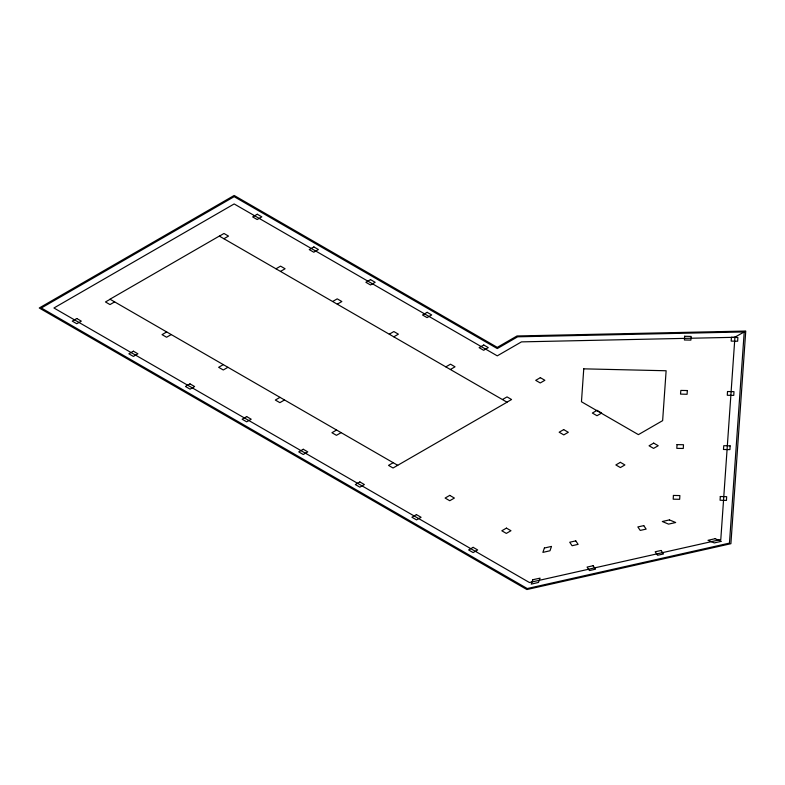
<?xml version="1.0" encoding="UTF-8"?>
<svg xmlns="http://www.w3.org/2000/svg" width="785" height="785" viewBox="0 0 785 785"><rect width="100%" height="100%" fill="white"/><g stroke="black" fill="none" stroke-linecap="round" stroke-linejoin="round"><path stroke-width="1.18" d="M734.701 337.295L745.75 331.064L730.894 543.701L526.892 589.535L39.25 307.995L234.165 195.465L497.278 347.372L517.011 335.97L744.994 331.074M110.096 299.291L105.465 301.96L109.988 304.58L114.63 301.901M219.457 236.089L223.98 233.479L228.504 236.089L223.98 238.699M166.695 331.957L162.053 334.636L166.577 337.246L171.218 334.577M276.045 268.764L280.569 266.144L285.092 268.764L280.569 271.375M223.283 364.632L218.642 367.311L223.283 369.98L227.915 367.311M332.693 301.469L337.216 298.849L341.848 301.528L337.324 304.138M279.98 397.367L275.339 400.046L279.872 402.656L284.504 399.977M389.331 334.165L393.854 331.555L398.387 334.165L393.864 336.785M336.569 430.033L331.937 432.712L336.461 435.332L341.092 432.653M445.87 366.87L450.502 364.191L455.025 366.811L450.394 369.48M393.157 462.708L388.526 465.387L393.049 467.997L507.041 402.214L219.309 236.089L109.988 299.203L397.73 465.319M502.508 399.516L507.041 396.896L511.565 399.516L507.041 402.126M673.412 495.443L673.196 499.182L679.663 499.299L679.879 495.57L673.412 495.443M677.023 444.614L676.807 448.353L683.274 448.471L683.49 444.742L677.023 444.614M684.628 336.255L684.412 339.983L690.879 340.111L691.202 336.441L684.628 336.255M687.317 390.547L687.101 394.286L680.526 394.099L680.85 390.42L687.317 390.547M720.306 496.503L720.081 500.231L726.449 500.418L726.665 496.689L720.306 496.503M727.509 391.529L727.293 395.267L733.759 395.385L733.975 391.656L727.509 391.529M731.404 337.373L731.188 341.102L737.655 341.23L737.871 337.501L731.404 337.373M730.138 445.87L729.922 449.609L723.456 449.481L723.78 445.684L730.138 445.87M583.755 368.842L581.459 401.753L638.401 434.635L662.638 420.642L666.122 370.755L583.755 368.842M734.917 337.295L720.787 539.54L529.443 582.529L53.939 307.995L234.165 203.943L497.278 355.85L521.476 341.877L734.917 337.295M744.219 331.947L729.461 543.112L527.245 588.544L41.33 307.995L234.165 196.662L497.278 348.569L517.649 336.804L744.219 331.947M544.388 548.028L542.877 552.385L549.991 550.766L551.502 546.409L544.388 548.028M532.858 579.703L531.239 584.128L538.461 582.441L540.08 578.153L532.858 579.703M76.793 318.514L72.269 321.134L76.793 323.744L81.316 321.134L76.793 318.514M257.284 214.246L252.652 216.925L257.176 219.535L261.817 216.856L257.284 214.246M133.381 351.189L128.858 353.799L133.381 356.419L137.905 353.799L133.381 351.189M313.882 246.922L309.241 249.591L313.764 252.211L318.406 249.532L313.882 246.922M189.97 383.865L185.446 386.475L190.078 389.154L194.611 386.534L189.97 383.865M370.52 279.617L365.888 282.296L370.52 284.975L375.161 282.296L370.52 279.617M246.667 416.599L242.143 419.21L246.667 421.82L251.2 419.21L246.667 416.599M427.168 312.322L422.526 315.001L427.06 317.611L431.691 314.942L427.168 312.322M303.265 449.265L298.732 451.885L303.265 454.495L307.789 451.885L303.265 449.265M483.756 344.998L479.125 347.676L483.648 350.287L488.28 347.608L483.756 344.998M359.854 481.941L355.32 484.551L359.854 487.171L364.377 484.551L359.854 481.941M540.345 377.673L535.713 380.342L540.237 382.962L544.878 380.283L540.345 377.673M416.442 514.607L411.909 517.227L416.55 519.896L421.074 517.286L416.442 514.607M449.746 495.384L445.115 498.053L449.746 500.732L454.387 498.053L449.746 495.384M563.679 429.601L559.155 432.211L563.787 434.89L568.32 432.28L563.679 429.601M596.992 410.369L592.351 413.047L596.992 415.726L601.624 413.047L596.992 410.369M473.139 547.341L468.616 549.961L473.139 552.571L477.663 549.961L473.139 547.341M506.443 528.119L501.811 530.788L506.335 533.408L510.976 530.729L506.443 528.119M620.385 462.336L615.852 464.946L620.385 467.566L624.909 464.946L620.385 462.336M653.689 443.103L649.058 445.782L653.581 448.392L658.213 445.723L653.689 443.103M575.758 540.875L569.724 542.239L572.088 545.732L578.123 544.358L575.758 540.875M669.428 519.896L662.314 521.515L668.565 524.135L675.679 522.516L669.428 519.896M593.107 565.72L587.072 567.094L589.447 570.577L595.481 569.203L593.107 565.72M715.125 538.696L708.011 540.315L714.271 542.926L721.386 541.307L715.125 538.696M643.769 525.626L637.842 526.931L640.217 530.415L646.143 529.11L643.769 525.626M661.127 550.471L655.2 551.777L657.565 555.27L663.502 553.955L661.127 550.471"/></g></svg>
